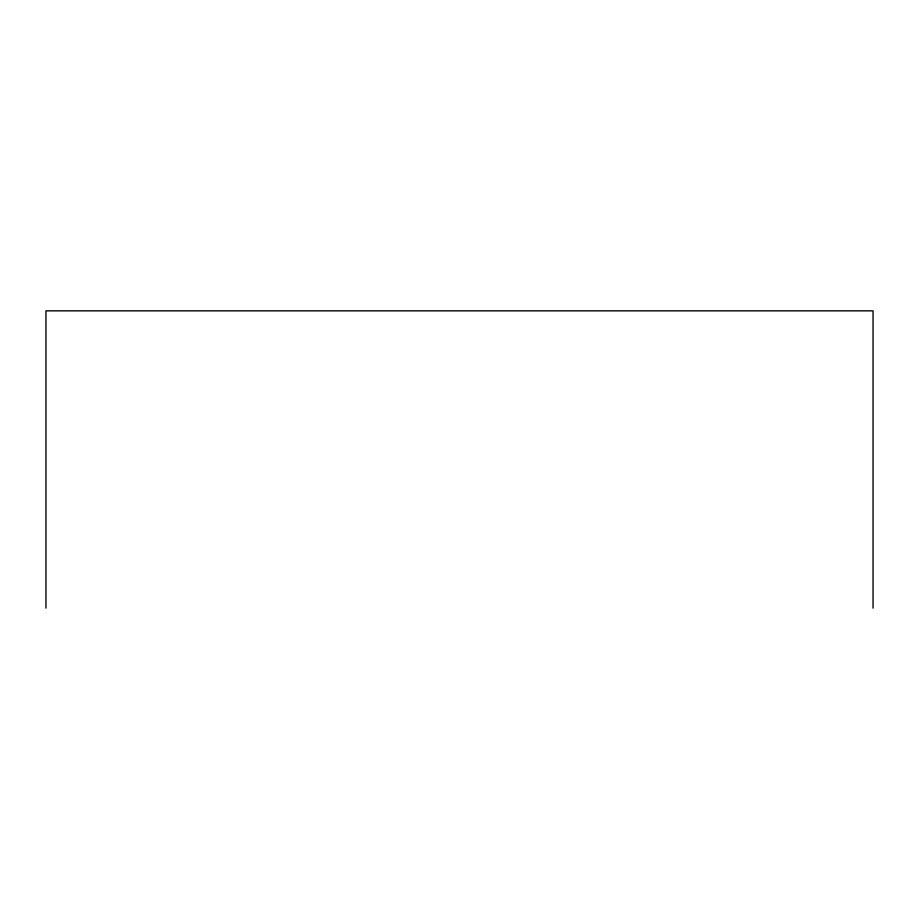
<?xml version="1.0" encoding="UTF-8"?>
<svg xmlns="http://www.w3.org/2000/svg" width="919" height="919" viewBox="0 0 919 919"><rect width="100%" height="100%" fill="white"/><g stroke="black" fill="none" stroke-linecap="round" stroke-linejoin="round"><path stroke-width="1.38" d="M873.05 608.148L873.05 310.852L45.95 310.852L45.95 608.148"/></g></svg>
